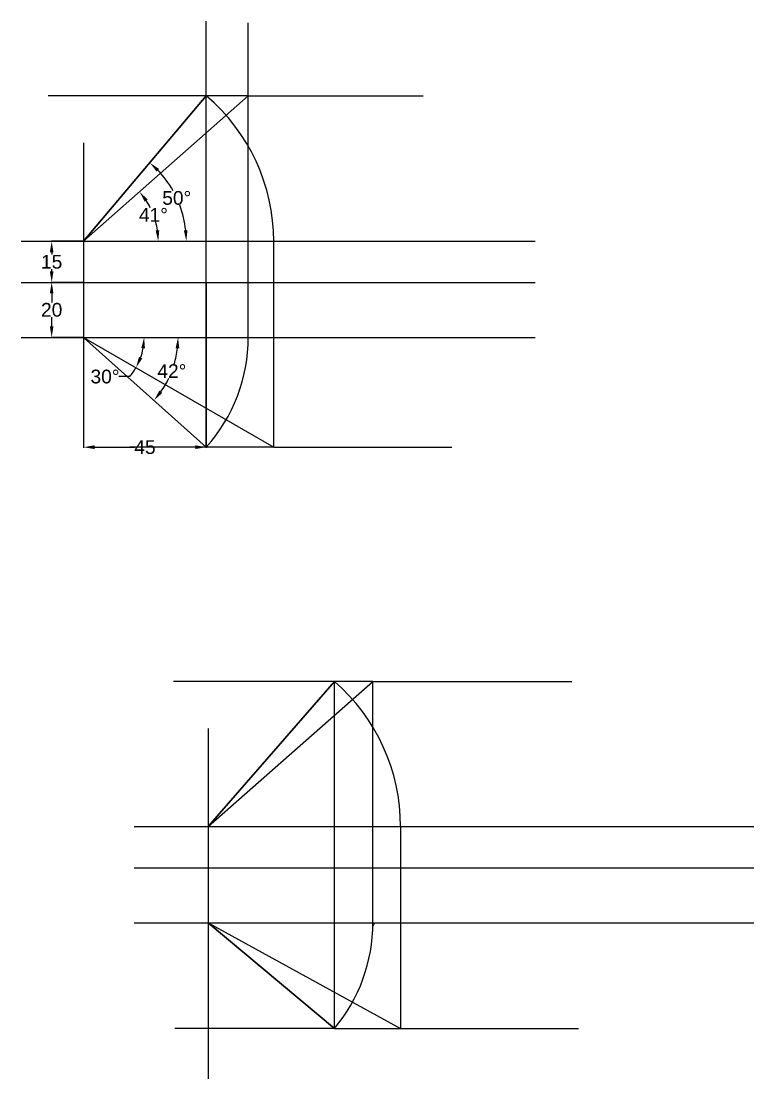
# Model space of a CAD drawing. Header units: inches. Extents: x -1930 to 5336, y -1833 to 832.
# Drawn here: x 3430.7 to 3697.6, y 171.8 to 557 of the extents above; entities that cross this region are included whole.
import ezdxf

# ---------------------------------------------------------------- set-up
doc = ezdxf.new("R2010")
doc.units = ezdxf.units.IN
doc.header["$MEASUREMENT"] = 0
doc.styles.get("Standard").update_dxf_attribs({"font": 'arial.ttf'})
doc.dimstyles.get("Standard").update_dxf_attribs({"dimtxt": 5, "dimasz": 4, "dimexe": 0.18, "dimexo": 0.0625, "dimgap": 0.09, "dimtad": 0, "dimtih": 1, "dimtoh": 1, "dimdec": 0, "dimzin": 0, "dimdsep": 46, "dimtxsty": 'Standard', "dimcen": 0.09, "dimadec": 0, "dimazin": 0, "dimtfac": 1, "dimtdec": 0, "dimtofl": 0, "dimtmove": 0, "dimatfit": 3, "dimfxl": 1, "dimtolj": 1, "dimtzin": 0, "dimarcsym": 0})

# ---------------------------------------------------------------- blocks, each defined once
blk = doc.blocks.new('*D177')
at = {"color": 0, "lineweight": -2, "transparency": 16777216}
for start, end in [(26.6858, 32.9808), (8.4288, 14.952)]:
    blk.add_arc((3453.42, 476.82), 27.21, start, end, dxfattribs=at)
at = {"color": 0, "transparency": 16777216}
for points in [[(3475.71, 491.23), (3476.78, 492.04), (3473.83, 494.82)], [(3481, 480.86), (3479.67, 480.76), (3480.63, 476.82)]]:
    blk.add_solid(points, dxfattribs=at)
at = {"layer": 'Defpoints', "color": 0, "transparency": 16777216}
for p in [(3513.42, 529.74), (3479.84, 483.32), (3430.68, 476.82), (3453.42, 476.82), (3617.93, 476.82)]:
    blk.add_point(p, dxfattribs=at)
at = {"color": 0, "transparency": 16777216, "insert": (3478.87, 486.44), "char_height": 5, "attachment_point": 5}
blk.add_mtext('\\A1;41°', dxfattribs=at)
blk = doc.blocks.new('*D178')
at = {"color": 0, "lineweight": -2, "transparency": 16777216}
for start, end in [(29.4466, 43.6718), (6.1252, 20.5125)]:
    blk.add_arc((3453.42, 476.82), 37.43, start, end, dxfattribs=at)
at = {"color": 0, "transparency": 16777216}
for points in [[(3480.04, 502.19), (3480.95, 503.16), (3477.58, 505.41)], [(3491.3, 480.85), (3489.97, 480.78), (3490.85, 476.82)]]:
    blk.add_solid(points, dxfattribs=at)
at = {"layer": 'Defpoints', "color": 0, "transparency": 16777216}
for p in [(3498.14, 529.74), (3489.29, 487.52), (3430.68, 476.82), (3453.42, 476.82), (3617.93, 476.82)]:
    blk.add_point(p, dxfattribs=at)
at = {"color": 0, "transparency": 16777216, "insert": (3487.37, 492.58), "char_height": 5, "attachment_point": 5}
blk.add_mtext('\\A1;50°', dxfattribs=at)
blk = doc.blocks.new('*D179')
at = {"color": 0, "lineweight": -2, "transparency": 16777216}
blk.add_line((3470.22, 427.52), (3466.22, 427.52), dxfattribs=at)
for start, end in [(340.3985, 349.6015), (319.6015, 330)]:
    blk.add_arc((3453.42, 441.82), 22.07, start, end, dxfattribs=at)
at = {"color": 0, "transparency": 16777216}
for points in [[(3474.46, 437.9), (3475.79, 437.78), (3475.49, 441.82)], [(3474.81, 434.14), (3473.6, 434.7), (3472.53, 430.79)]]:
    blk.add_solid(points, dxfattribs=at)
at = {"layer": 'Defpoints', "color": 0, "transparency": 16777216}
for p in [(3430.68, 441.82), (3453.42, 441.82), (3617.93, 441.82), (3475.15, 437.99), (3522.7, 401.82)]:
    blk.add_point(p, dxfattribs=at)
at = {"color": 0, "transparency": 16777216, "insert": (3461.23, 427.52), "char_height": 5, "attachment_point": 5}
blk.add_mtext('\\A1;30°', dxfattribs=at)
blk = doc.blocks.new('*D180')
at = {"color": 0, "lineweight": -2, "transparency": 16777216}
for start, end in [(343.661, 353.3416), (324.8481, 334.3849)]:
    blk.add_arc((3453.42, 441.82), 34.44, start, end, dxfattribs=at)
at = {"color": 0, "transparency": 16777216}
for points in [[(3486.96, 437.87), (3488.29, 437.79), (3487.86, 441.82)], [(3482.1, 421.58), (3481.05, 422.41), (3479.09, 418.86)]]:
    blk.add_solid(points, dxfattribs=at)
at = {"layer": 'Defpoints', "color": 0, "transparency": 16777216}
for p in [(3430.68, 441.82), (3453.42, 441.82), (3617.93, 441.82), (3483.86, 425.72), (3498.14, 401.82)]:
    blk.add_point(p, dxfattribs=at)
at = {"color": 0, "transparency": 16777216, "insert": (3485.59, 429.53), "char_height": 5, "attachment_point": 5}
blk.add_mtext('\\A1;42°', dxfattribs=at)
blk = doc.blocks.new('*D181')
at = {"color": 0, "lineweight": -2, "transparency": 16777216}
for p, q in [((3453.35, 476.82), (3441.62, 476.82)), ((3441.8, 472.82), (3441.8, 471.97)), ((3441.8, 465.82), (3441.8, 466.68)), ((3453.35, 461.82), (3441.62, 461.82))]:
    blk.add_line(p, q, dxfattribs=at)
at = {"color": 0, "transparency": 16777216}
for points in [[(3441.13, 472.82), (3442.46, 472.82), (3441.8, 476.82)], [(3441.13, 465.82), (3442.46, 465.82), (3441.8, 461.82)]]:
    blk.add_solid(points, dxfattribs=at)
at = {"layer": 'Defpoints', "color": 0, "transparency": 16777216}
for p in [(3441.8, 476.82), (3453.42, 476.82), (3453.42, 461.82)]:
    blk.add_point(p, dxfattribs=at)
at = {"color": 0, "transparency": 16777216, "insert": (3441.8, 469.32), "char_height": 5, "attachment_point": 5}
blk.add_mtext('\\A1;15', dxfattribs=at)
blk = doc.blocks.new('*D182')
at = {"color": 0, "lineweight": -2, "transparency": 16777216}
for p, q in [((3453.35, 461.82), (3441.62, 461.82)), ((3441.8, 457.82), (3441.8, 454.47)), ((3441.8, 445.82), (3441.8, 449.18)), ((3453.35, 441.82), (3441.62, 441.82))]:
    blk.add_line(p, q, dxfattribs=at)
at = {"color": 0, "transparency": 16777216}
for points in [[(3441.13, 457.82), (3442.46, 457.82), (3441.8, 461.82)], [(3441.13, 445.82), (3442.46, 445.82), (3441.8, 441.82)]]:
    blk.add_solid(points, dxfattribs=at)
at = {"layer": 'Defpoints', "color": 0, "transparency": 16777216}
for p in [(3441.8, 461.82), (3453.42, 461.82), (3453.42, 441.82)]:
    blk.add_point(p, dxfattribs=at)
at = {"color": 0, "transparency": 16777216, "insert": (3441.8, 451.82), "char_height": 5, "attachment_point": 5}
blk.add_mtext('\\A1;20', dxfattribs=at)
blk = doc.blocks.new('*D183')
at = {"color": 0, "lineweight": -2, "transparency": 16777216}
for p, q in [((3453.42, 461.76), (3453.42, 401.64)), ((3498.14, 461.76), (3498.14, 401.64)), ((3457.42, 401.82), (3471.99, 401.82)), ((3494.14, 401.82), (3479.57, 401.82))]:
    blk.add_line(p, q, dxfattribs=at)
at = {"color": 0, "transparency": 16777216}
for points in [[(3457.42, 402.49), (3457.42, 401.16), (3453.42, 401.82)], [(3494.14, 402.49), (3494.14, 401.16), (3498.14, 401.82)]]:
    blk.add_solid(points, dxfattribs=at)
at = {"layer": 'Defpoints', "color": 0, "transparency": 16777216}
for p in [(3453.42, 461.82), (3498.14, 461.82), (3498.14, 401.82)]:
    blk.add_point(p, dxfattribs=at)
at = {"color": 0, "transparency": 16777216, "insert": (3475.78, 401.82), "char_height": 5, "attachment_point": 5}
blk.add_mtext('\\A1;45', dxfattribs=at)

msp = doc.modelspace()

# ---------------------------------------------------------------- linework, layer by layer
for p, q in [((3498.14, 401.82), (3498.14, 556.98)), ((3513.42, 441.82), (3513.42, 556.42)), ((3513.42, 529.74), (3440.54, 529.74)), ((3453.42, 476.82), (3513.42, 529.74)), ((3513.42, 529.74), (3577.09, 529.74)), ((3453.42, 512.61), (3453.42, 402.58)), ((3430.68, 476.82), (3617.93, 476.82)), ((3522.7, 401.82), (3522.7, 476.82)), ((3430.68, 461.82), (3617.93, 461.82)), ((3430.68, 441.82), (3617.93, 441.82)), ((3453.42, 441.82), (3453.42, 441.82)), ((3453.42, 441.82), (3522.7, 401.82)), ((3522.7, 401.82), (3470.22, 401.82)), ((3522.7, 401.82), (3587.56, 401.82)), ((3558.83, 316.54), (3486.18, 316.54)), ((3498.83, 263.63), (3558.83, 316.54)), ((3544.8, 263.63), (3544.8, 316.54)), ((3558.83, 228.63), (3558.83, 316.54)), ((3558.83, 316.54), (3631.36, 316.54)), ((3498.83, 299.41), (3498.83, 171.78)), ((3471.85, 263.63), (3697.63, 263.63)), ((3544.8, 190.06), (3544.8, 263.63)), ((3568.92, 263.63), (3568.92, 190.06)), ((3471.85, 248.63), (3697.63, 248.63)), ((3471.85, 228.63), (3697.63, 228.63)), ((3498.83, 228.63), (3568.92, 190.06)), ((3544.8, 190.06), (3486.7, 190.06)), ((3544.8, 190.06), (3633.78, 190.06))]:
    msp.add_line(p, q)
at = {"lineweight": 30}
for p, q in [((3453.42, 476.82), (3498.14, 529.74)), ((3453.42, 441.82), (3498.14, 401.82)), ((3498.83, 263.63), (3544.8, 316.54)), ((3498.83, 228.63), (3544.8, 190.06))]:
    msp.add_line(p, q, dxfattribs=at)
for centre, radius, start, end in [((3453.42, 476.82), 69.28, 0, 49.797), ((3453.42, 441.82), 60, 318.1897, 0), ((3453.42, 476.82), 69.28, 329.6566, 330), ((3498.83, 263.63), 70.09, 0, 49.022), ((3498.83, 228.63), 60, 320, 0), ((3498.83, 263.63), 70.09, 328.8548, 330.0423)]:
    msp.add_arc(centre, radius, start, end)

# ---------------------------------------------------------------- dimensions: what is measured, and where the dimension line sits
for base, line1, line2, picture, middle in [((3479.84, 483.32), ((3453.42, 476.82), (3513.42, 529.74)), ((3430.68, 476.82), (3617.93, 476.82)), '*D177', (3478.87, 486.44)), ((3489.29, 487.52), ((3453.42, 476.82), (3498.14, 529.74)), ((3430.68, 476.82), (3617.93, 476.82)), '*D178', (3487.37, 492.58)), ((3475.15, 437.99), ((3430.68, 441.82), (3617.93, 441.82)), ((3453.42, 441.82), (3522.7, 401.82)), '*D179', (3461.23, 427.52)), ((3483.86, 425.72), ((3430.68, 441.82), (3617.93, 441.82)), ((3453.42, 441.82), (3498.14, 401.82)), '*D180', (3485.59, 429.53))]:
    dim = msp.add_angular_dim_2l(base=base, line1=line1, line2=line2, dimstyle='Standard')
    dim.commit()
    dim.dimension.update_dxf_attribs({"geometry": picture, "text_midpoint": middle})
for base, p1, p2, picture, middle in [((3441.8, 476.82), (3453.42, 461.82), (3453.42, 476.82), '*D181', (3441.8, 469.32)), ((3441.8, 461.82), (3453.42, 441.82), (3453.42, 461.82), '*D182', (3441.8, 451.82))]:
    dim = msp.add_linear_dim(base=base, p1=p1, p2=p2, angle=90, dimstyle='Standard')
    dim.commit()
    dim.dimension.update_dxf_attribs({"geometry": picture, "text_midpoint": middle})
dim = msp.add_linear_dim(base=(3498.14, 401.82), p1=(3453.42, 461.82), p2=(3498.14, 461.82), dimstyle='Standard')
dim.commit()
dim.dimension.update_dxf_attribs({"geometry": '*D183', "text_midpoint": (3475.78, 401.82)})

doc.saveas('drawing.dxf')
